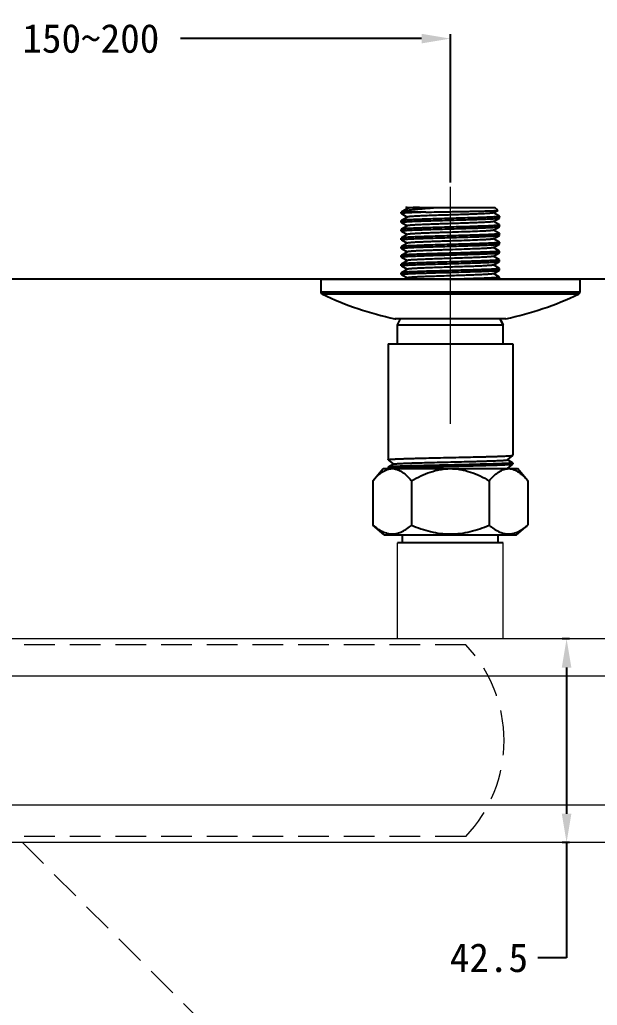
# Model space of a CAD drawing. Header units: millimetres. Extents: x 1891 to 3932, y -543 to 1323.
# Drawn here: x 3276 to 3396.5, y -310.8 to -105.2 of the extents above; entities that cross this region are included whole.
import ezdxf

# ---------------------------------------------------------------- set-up
doc = ezdxf.new("R2010")
doc.units = ezdxf.units.MM
doc.linetypes.add('CENTERX2', pattern=[101.6, 63.5, -12.7, 12.7, -12.7])
doc.linetypes.add('HIDDEN', pattern=[9.525, 6.35, -3.175])
doc.layers.add('CENTER', color=1, linetype='CENTERX2', lineweight=15)
doc.layers.add('DIM', color=3, linetype='Continuous', lineweight=9)
doc.layers.add('HID', color=8, linetype='HIDDEN')
doc.layers.add('벽', color=2, linetype='Continuous')
doc.dimstyles.new('겸용-샤워욕조용1', dxfattribs={"dimscale": 0.6, "dimtxt": 10, "dimasz": 10, "dimexe": 1.5, "dimexo": 1.5, "dimgap": 2, "dimtad": 0, "dimtih": 1, "dimtoh": 1, "dimdec": 1, "dimdsep": 46, "dimtxsty": 'Standard', "dimcen": 2.5, "dimclrd": 5, "dimclre": 5, "dimclrt": 5, "dimadec": 1, "dimazin": 2, "dimtfac": 1, "dimtdec": 1, "dimtmove": 0, "dimatfit": 3, "dimfxl": 1.25, "dimarcsym": 0})

# ---------------------------------------------------------------- blocks, each defined once
blk = doc.blocks.new('*D56')
at = {"layer": 'Defpoints', "color": 0, "lineweight": 18, "transparency": 16777216}
for p in [(3175.88, -276.83), (3436.38, -277.08), (3436.38, -426.51)]:
    blk.add_point(p, dxfattribs=at)
at = {"layer": 'DIM', "color": 5, "lineweight": -2, "transparency": 16777216}
for p, q in [((3175.88, -277.73), (3175.88, -427.41)), ((3436.38, -277.98), (3436.38, -427.41)), ((3181.88, -426.51), (3293.43, -426.51)), ((3430.38, -426.51), (3318.83, -426.51))]:
    blk.add_line(p, q, dxfattribs=at)
at = {"layer": 'DIM', "color": 5, "lineweight": 18, "transparency": 16777216}
for points in [[(3181.88, -425.51), (3181.88, -427.51), (3175.88, -426.51)], [(3430.38, -425.51), (3430.38, -427.51), (3436.38, -426.51)]]:
    blk.add_solid(points, dxfattribs=at)
at = {"layer": 'DIM', "color": 5, "transparency": 16777216, "insert": (3306.13, -426.51), "char_height": 6, "attachment_point": 5}
blk.add_mtext('260.5', dxfattribs=at)
blk = doc.blocks.new('*D57')
at = {"layer": 'Defpoints', "color": 0, "lineweight": 18, "transparency": 16777216}
for p in [(3390.12, -234.33), (3391.66, -234.33), (3391.66, -276.83)]:
    blk.add_point(p, dxfattribs=at)
at = {"layer": 'DIM', "color": 5, "lineweight": -2, "transparency": 16777216}
for p, q in [((3390.76, -234.33), (3389.22, -234.33)), ((3390.12, -240.33), (3390.12, -270.83)), ((3390.76, -276.83), (3389.22, -276.83)), ((3390.12, -276.83), (3390.12, -300.9)), ((3390.12, -300.9), (3384.12, -300.9))]:
    blk.add_line(p, q, dxfattribs=at)
at = {"layer": 'DIM', "color": 5, "lineweight": 18, "transparency": 16777216}
for points in [[(3389.12, -240.33), (3391.12, -240.33), (3390.12, -234.33)], [(3389.12, -270.83), (3391.12, -270.83), (3390.12, -276.83)]]:
    blk.add_solid(points, dxfattribs=at)
at = {"layer": 'DIM', "color": 5, "transparency": 16777216, "insert": (3373.92, -300.9), "char_height": 6, "attachment_point": 5}
blk.add_mtext('42.5', dxfattribs=at)
blk = doc.blocks.new('*D58')
at = {"layer": 'Defpoints', "color": 0, "lineweight": 18, "transparency": 16777216}
for p in [(3365.88, -109.13), (3215.88, -140.05), (3365.88, -140.05)]:
    blk.add_point(p, dxfattribs=at)
at = {"layer": 'DIM', "color": 5, "lineweight": -2, "transparency": 16777216}
for p, q in [((3215.88, -139.15), (3215.88, -108.23)), ((3365.88, -139.15), (3365.88, -108.23)), ((3221.88, -109.13), (3272.18, -109.13)), ((3359.88, -109.13), (3309.58, -109.13))]:
    blk.add_line(p, q, dxfattribs=at)
at = {"layer": 'DIM', "color": 5, "lineweight": 18, "transparency": 16777216}
for points in [[(3221.88, -108.13), (3221.88, -110.13), (3215.88, -109.13)], [(3359.88, -108.13), (3359.88, -110.13), (3365.88, -109.13)]]:
    blk.add_solid(points, dxfattribs=at)
at = {"layer": 'DIM', "color": 5, "transparency": 16777216, "insert": (3290.88, -109.13), "char_height": 6, "attachment_point": 5}
blk.add_mtext('150~200', dxfattribs=at)

msp = doc.modelspace()

# ---------------------------------------------------------------- linework, layer by layer
at = {"color": 7, "linetype": 'Continuous'}
for p, q in [((3355.74, -145.23), (3355.63, -145.33)), ((3355.63, -145.64), (3355.63, -145.33)), ((3360.74, -145.33), (3355.63, -145.33)), ((3355.63, -145.64), (3355.65, -145.65)), ((3355.65, -145.65), (3356.89, -146.37)), ((3355.74, -145.23), (3355.79, -145.19)), ((3356.92, -144.54), (3355.79, -145.19)), ((3356.63, -144.33), (3356.59, -144.38)), ((3356.59, -144.38), (3356.6, -144.39)), ((3356.6, -144.39), (3356.89, -144.56)), ((3356.63, -144.33), (3375.13, -144.33)), ((3374.85, -145.48), (3375.75, -144.96)), ((3376.12, -146.18), (3374.88, -145.46)), ((3375.75, -144.95), (3375.13, -144.33)), ((3375.75, -144.96), (3375.75, -144.95)), ((3355.65, -147.09), (3355.63, -147.1)), ((3355.63, -147.45), (3355.63, -147.1)), ((3355.63, -147.1), (3355.63, -147.45)), ((3355.65, -147.46), (3355.63, -147.45)), ((3355.63, -147.45), (3355.63, -147.45)), ((3356.92, -146.35), (3355.65, -147.09)), ((3355.65, -147.46), (3356.89, -148.18)), ((3374.85, -147.29), (3376.12, -146.56)), ((3376.12, -148), (3374.88, -147.28)), ((3376.12, -146.18), (3376.13, -146.2)), ((3376.12, -146.56), (3376.13, -146.54)), ((3376.12, -148), (3376.13, -148.01)), ((3376.13, -146.54), (3376.13, -146.2)), ((3376.13, -146.2), (3376.13, -146.2)), ((3376.13, -148.36), (3376.13, -148.01)), ((3376.13, -148.01), (3376.13, -148.01)), ((3355.65, -148.9), (3355.63, -148.92)), ((3355.63, -149.26), (3355.63, -148.92)), ((3355.63, -148.92), (3355.63, -149.26)), ((3355.65, -149.28), (3355.63, -149.26)), ((3355.63, -149.26), (3355.63, -149.26)), ((3356.92, -148.17), (3355.65, -148.9)), ((3355.65, -149.28), (3356.89, -150)), ((3356.92, -149.98), (3355.65, -150.72)), ((3374.85, -149.11), (3376.12, -148.37)), ((3376.12, -149.81), (3374.88, -149.09)), ((3376.12, -148.37), (3376.13, -148.36)), ((3376.12, -149.81), (3376.13, -149.82)), ((3376.13, -150.17), (3376.13, -149.82)), ((3376.13, -149.82), (3376.13, -149.83)), ((3355.65, -150.72), (3355.63, -150.73)), ((3355.63, -151.08), (3355.63, -150.73)), ((3355.63, -150.73), (3355.63, -151.08)), ((3355.65, -151.09), (3355.63, -151.08)), ((3355.63, -151.08), (3355.63, -151.08)), ((3355.65, -151.09), (3356.89, -151.81)), ((3356.92, -151.8), (3355.65, -152.53)), ((3374.85, -150.92), (3376.12, -150.19)), ((3374.85, -152.73), (3376.12, -152)), ((3376.12, -151.62), (3374.88, -150.9)), ((3376.12, -150.19), (3376.13, -150.17)), ((3376.12, -151.62), (3376.13, -151.64)), ((3376.12, -152), (3376.13, -151.99)), ((3376.13, -151.99), (3376.13, -151.64)), ((3376.13, -151.64), (3376.13, -151.64)), ((3355.65, -152.53), (3355.63, -152.55)), ((3355.63, -152.89), (3355.63, -152.55)), ((3355.63, -152.55), (3355.63, -152.89)), ((3355.65, -152.91), (3355.63, -152.89)), ((3355.63, -152.89), (3355.63, -152.89)), ((3355.65, -152.91), (3356.89, -153.63)), ((3356.92, -153.61), (3355.65, -154.35)), ((3374.85, -154.55), (3376.12, -153.81)), ((3376.12, -153.44), (3374.88, -152.72)), ((3376.12, -153.44), (3376.13, -153.45)), ((3376.12, -153.81), (3376.13, -153.8)), ((3376.13, -153.8), (3376.13, -153.45)), ((3376.13, -153.45), (3376.13, -153.45)), ((3355.65, -154.35), (3355.63, -154.36)), ((3355.63, -154.71), (3355.63, -154.36)), ((3355.63, -154.36), (3355.63, -154.71)), ((3355.63, -154.71), (3355.63, -154.7)), ((3355.65, -154.72), (3355.63, -154.71)), ((3355.65, -156.16), (3355.63, -156.17)), ((3355.63, -156.52), (3355.63, -156.17)), ((3355.63, -156.17), (3355.63, -156.52)), ((3355.65, -154.72), (3356.89, -155.44)), ((3356.92, -155.42), (3355.65, -156.16)), ((3374.85, -156.36), (3376.12, -155.63)), ((3376.12, -155.25), (3374.88, -154.53)), ((3376.12, -155.25), (3376.13, -155.27)), ((3376.12, -155.63), (3376.13, -155.61)), ((3376.13, -155.61), (3376.13, -155.27)), ((3376.13, -155.27), (3376.13, -155.27)), ((3355.65, -156.53), (3355.63, -156.52)), ((3355.63, -156.52), (3355.63, -156.52)), ((3355.65, -157.97), (3355.63, -157.99)), ((3355.63, -158.33), (3355.63, -157.99)), ((3355.63, -157.99), (3355.63, -158.33)), ((3355.65, -156.53), (3356.89, -157.25)), ((3356.92, -157.24), (3355.65, -157.97)), ((3374.85, -158.18), (3376.12, -157.44)), ((3376.12, -157.07), (3374.88, -156.35)), ((3376.12, -158.88), (3374.88, -158.16)), ((3376.12, -157.07), (3376.13, -157.08)), ((3376.12, -157.44), (3376.13, -157.43)), ((3376.13, -157.43), (3376.13, -157.08)), ((3376.13, -157.08), (3376.13, -157.08)), ((3338.88, -159.33), (3338.88, -162.02)), ((3338.88, -159.33), (3338.88, -162.02)), ((3338.88, -159.33), (3392.88, -159.33)), ((3355.65, -158.35), (3355.63, -158.33)), ((3355.63, -158.33), (3355.63, -158.33)), ((3355.65, -158.35), (3356.89, -159.07)), ((3356.92, -159.05), (3356.43, -159.33)), ((3375.98, -159.33), (3376.12, -159.26)), ((3376.12, -158.88), (3376.13, -158.89)), ((3376.12, -159.26), (3376.13, -159.24)), ((3376.13, -159.24), (3376.13, -158.89)), ((3376.13, -158.89), (3376.13, -158.9)), ((3392.88, -159.33), (3392.88, -162.02)), ((3392.88, -159.33), (3392.88, -162.02)), ((3392.88, -162.02), (3338.88, -162.02)), ((3392.6, -162.47), (3339.17, -162.47)), ((3377.45, -167.58), (3354.32, -167.58)), ((3354.32, -167.58), (3354.53, -167.61)), ((3377.23, -167.61), (3354.53, -167.61)), ((3354.88, -168.83), (3355.5, -167.61)), ((3376.4, -167.93), (3376.23, -167.61)), ((3376.43, -167.93), (3376.4, -167.93)), ((3376.88, -168.83), (3376.43, -167.93)), ((3376.43, -167.93), (3376.88, -168.83)), ((3377.45, -167.58), (3377.23, -167.61)), ((3354.88, -172.83), (3354.88, -168.83)), ((3354.88, -168.83), (3376.88, -168.83)), ((3376.88, -172.83), (3376.88, -168.83)), ((3352.88, -172.83), (3352.88, -196.97)), ((3352.88, -172.83), (3352.88, -196.97)), ((3352.88, -172.83), (3378.88, -172.83)), ((3378.88, -172.83), (3378.88, -196.06)), ((3378.88, -172.83), (3378.88, -196.06)), ((3352.89, -196.97), (3352.88, -196.97)), ((3352.88, -196.97), (3352.88, -196.97)), ((3352.89, -196.97), (3353.99, -197.9)), ((3377.77, -197), (3378.88, -196.07)), ((3378.87, -197.62), (3377.78, -196.99)), ((3378.88, -196.07), (3378.88, -196.06)), ((3349.72, -201.38), (3351.89, -198.83)), ((3351.89, -198.83), (3379.88, -198.83)), ((3352.89, -198.53), (3352.88, -198.54)), ((3352.88, -198.54), (3352.88, -198.78)), ((3352.88, -198.54), (3352.88, -198.78)), ((3352.89, -198.79), (3352.88, -198.78)), ((3352.88, -198.78), (3352.88, -198.78)), ((3354, -197.89), (3352.89, -198.53)), ((3352.89, -198.79), (3352.94, -198.83)), ((3377.77, -198.81), (3378.88, -197.88)), ((3377.83, -198.83), (3377.78, -198.8)), ((3378.87, -197.62), (3378.88, -197.63)), ((3378.88, -197.63), (3378.88, -197.87)), ((3378.88, -197.63), (3378.88, -197.87)), ((3378.88, -197.63), (3378.88, -197.63)), ((3378.88, -197.88), (3378.88, -197.87)), ((3382.05, -201.38), (3379.88, -198.83)), ((3349.72, -201.38), (3349.72, -210.62)), ((3357.8, -201.38), (3357.8, -210.62)), ((3373.97, -201.38), (3373.97, -210.62)), ((3382.05, -201.38), (3382.05, -210.62)), ((3352.08, -212.63), (3349.72, -210.62)), ((3379.69, -212.63), (3382.05, -210.62)), ((3352.08, -212.63), (3379.69, -212.63)), ((3355.88, -214.33), (3355.88, -212.63)), ((3375.88, -214.33), (3375.88, -212.63)), ((3376.88, -214.33), (3354.88, -214.33))]:
    msp.add_line(p, q, dxfattribs=at)
at = {"linetype": 'Continuous', "lineweight": 18}
for p, q in [((3354.88, -234.33), (3354.88, -214.33)), ((3376.88, -234.33), (3376.88, -214.33)), ((3405.88, -234.33), (3175.88, -234.33)), ((3405.88, -276.83), (3175.88, -276.83))]:
    msp.add_line(p, q, dxfattribs=at)
at = {"linetype": 'Continuous', "lineweight": 13}
for p, q in [((3405.88, -242.13), (3175.88, -242.13)), ((3405.88, -269.04), (3175.88, -269.04))]:
    msp.add_line(p, q, dxfattribs=at)
at = {"color": 7, "linetype": 'Continuous'}
for centre, radius, start, end in [((3339.38, -162.02), 0.5, 180, 244.9417), ((3392.38, -162.02), 0.5, 295.0583, 0), ((3369.5, -97.61), 71.6, 244.9417, 257.7627), ((3369.5, -97.61), 71.6, 244.9417, 257.7627), ((3362.27, -97.61), 71.6, 282.2373, 295.0583), ((3362.27, -97.61), 71.6, 282.2373, 295.0583)]:
    msp.add_arc(centre, radius, start, end, dxfattribs=at)
for points, knots in [([(3360.74, -145.33), (3360.37, -145.35), (3359.66, -145.37), (3358.67, -145.41), (3357.91, -145.44), (3357.37, -145.47), (3357.01, -145.48), (3356.7, -145.5), (3356.42, -145.52), (3356.19, -145.54), (3356, -145.56), (3355.84, -145.58), (3355.73, -145.59), (3355.67, -145.61), (3355.64, -145.62), (3355.63, -145.63), (3355.63, -145.64)], [0, 0, 0, 0, 0.216872, 0.413019, 0.584998, 0.661026, 0.729967, 0.791522, 0.845446, 0.891503, 0.929518, 0.959344, 0.980888, 0.994185, 0.997875, 1, 1, 1, 1]), ([(3355.79, -145.19), (3355.82, -145.17), (3355.92, -145.13), (3356.1, -145.08), (3356.33, -145.03), (3356.61, -144.98), (3356.95, -144.93), (3357.51, -144.86), (3358.32, -144.77), (3359.42, -144.66), (3360.68, -144.55), (3362.05, -144.44), (3363, -144.37), (3363.49, -144.33)], [0, 0, 0, 0, 0.016562, 0.04005, 0.070572, 0.108073, 0.152421, 0.203409, 0.324246, 0.467967, 0.631241, 0.810097, 1, 1, 1, 1]), ([(3356.87, -144.33), (3356.83, -144.34), (3356.76, -144.34), (3356.69, -144.35), (3356.64, -144.36), (3356.62, -144.36), (3356.6, -144.37), (3356.59, -144.37), (3356.59, -144.38)], [0, 0, 0, 0, 0.403647, 0.704709, 0.816606, 0.902765, 0.963479, 1, 1, 1, 1]), ([(3359.42, -144.33), (3359.24, -144.34), (3358.91, -144.36), (3358.44, -144.38), (3358.03, -144.41), (3357.68, -144.43), (3357.39, -144.46), (3357.19, -144.48), (3357.07, -144.5), (3357, -144.51), (3356.95, -144.52), (3356.93, -144.53), (3356.92, -144.54)], [0, 0, 0, 0, 0.21025, 0.39871, 0.563649, 0.703842, 0.818243, 0.906015, 0.939714, 0.96658, 0.986632, 1, 1, 1, 1]), ([(3374.85, -145.48), (3374.84, -145.48), (3374.81, -145.5), (3374.76, -145.51), (3374.68, -145.52), (3374.54, -145.54), (3374.32, -145.56), (3374, -145.59), (3373.61, -145.62), (3373.15, -145.64), (3372.62, -145.67), (3372.04, -145.7), (3371.39, -145.73), (3370.44, -145.76), (3369.16, -145.81), (3367.55, -145.86), (3365.88, -145.92), (3364.21, -145.97), (3362.6, -146.02), (3361.32, -146.07), (3360.37, -146.11), (3359.73, -146.13), (3359.14, -146.16), (3358.62, -146.19), (3358.16, -146.21), (3357.76, -146.24), (3357.44, -146.27), (3357.22, -146.29), (3357.09, -146.31), (3357.01, -146.32), (3356.96, -146.34), (3356.93, -146.35), (3356.92, -146.35)], [0, 0, 0, 0, 0.002023, 0.005107, 0.009275, 0.014527, 0.028249, 0.046177, 0.068154, 0.093991, 0.123458, 0.156292, 0.192202, 0.230865, 0.315051, 0.405844, 0.5, 0.594156, 0.684949, 0.769135, 0.807798, 0.843708, 0.876542, 0.90601, 0.931845, 0.953824, 0.97175, 0.985473, 0.990724, 0.994892, 0.997977, 1, 1, 1, 1]), ([(3360.74, -145.33), (3361.53, -145.32), (3363.18, -145.29), (3365.25, -145.25), (3366.94, -145.22), (3368.2, -145.2), (3369.42, -145.17), (3370.57, -145.15), (3371.65, -145.13), (3372.63, -145.1), (3373.5, -145.08), (3374.14, -145.06), (3374.59, -145.04), (3374.87, -145.03), (3375.11, -145.02), (3375.32, -145.01), (3375.48, -145), (3375.6, -144.99), (3375.67, -144.98), (3375.7, -144.97), (3375.73, -144.97), (3375.74, -144.96), (3375.75, -144.96)], [0, 0, 0, 0, 0.158672, 0.328226, 0.413743, 0.497918, 0.579388, 0.656825, 0.72896, 0.794598, 0.852642, 0.902115, 0.923371, 0.942181, 0.958464, 0.972151, 0.983181, 0.991513, 0.994655, 0.997113, 0.99889, 1, 1, 1, 1]), ([(3355.63, -147.45), (3355.63, -147.45), (3355.64, -147.44), (3355.66, -147.43), (3355.7, -147.42), (3355.76, -147.4), (3355.85, -147.39), (3355.96, -147.38), (3356.09, -147.36), (3356.25, -147.35), (3356.5, -147.33), (3356.87, -147.31), (3357.37, -147.28), (3357.95, -147.25), (3358.61, -147.22), (3359.34, -147.2), (3360.12, -147.17), (3360.96, -147.14), (3362.16, -147.1), (3363.74, -147.06), (3365.68, -147), (3367.62, -146.95), (3369.5, -146.89), (3370.99, -146.85), (3372.1, -146.81), (3372.85, -146.78), (3373.54, -146.75), (3374.16, -146.73), (3374.7, -146.7), (3375.15, -146.67), (3375.48, -146.65), (3375.7, -146.63), (3375.83, -146.61), (3375.93, -146.6), (3376.02, -146.59), (3376.08, -146.57), (3376.11, -146.56), (3376.12, -146.56)], [0, 0, 0, 0, 0.000415, 0.001043, 0.003085, 0.006238, 0.01052, 0.015927, 0.02245, 0.030078, 0.038795, 0.05941, 0.084113, 0.112673, 0.14483, 0.180285, 0.21871, 0.259748, 0.303018, 0.394635, 0.490173, 0.58609, 0.678832, 0.764968, 0.804549, 0.84131, 0.874907, 0.905032, 0.931404, 0.953782, 0.971963, 0.979427, 0.985784, 0.991023, 0.995135, 0.99812, 1, 1, 1, 1]), ([(3376.13, -146.2), (3376.13, -146.2), (3376.13, -146.21), (3376.11, -146.22), (3376.07, -146.23), (3376.01, -146.24), (3375.92, -146.26), (3375.81, -146.27), (3375.68, -146.28), (3375.52, -146.3), (3375.27, -146.32), (3374.9, -146.34), (3374.4, -146.37), (3373.81, -146.4), (3373.15, -146.42), (3372.43, -146.45), (3371.64, -146.48), (3370.81, -146.51), (3369.6, -146.54), (3368.03, -146.59), (3366.09, -146.64), (3364.15, -146.7), (3362.27, -146.75), (3360.77, -146.8), (3359.66, -146.84), (3358.91, -146.87), (3358.23, -146.89), (3357.61, -146.92), (3357.07, -146.95), (3356.61, -146.98), (3356.29, -147), (3356.07, -147.02), (3355.94, -147.03), (3355.83, -147.05), (3355.75, -147.06), (3355.69, -147.07), (3355.66, -147.08), (3355.65, -147.09)], [0, 0, 0, 0, 0.000415, 0.001043, 0.003085, 0.006238, 0.01052, 0.015927, 0.02245, 0.030078, 0.038795, 0.05941, 0.084113, 0.112673, 0.14483, 0.180285, 0.21871, 0.259748, 0.303018, 0.394635, 0.490173, 0.58609, 0.678832, 0.764968, 0.804549, 0.84131, 0.874907, 0.905032, 0.931404, 0.953782, 0.971963, 0.979427, 0.985784, 0.991023, 0.995135, 0.99812, 1, 1, 1, 1]), ([(3376.13, -148.01), (3376.13, -148.02), (3376.13, -148.02), (3376.11, -148.03), (3376.07, -148.04), (3376.01, -148.06), (3375.92, -148.07), (3375.81, -148.08), (3375.68, -148.1), (3375.52, -148.11), (3375.27, -148.13), (3374.9, -148.15), (3374.4, -148.18), (3373.81, -148.21), (3373.15, -148.24), (3372.43, -148.26), (3371.64, -148.29), (3370.81, -148.32), (3369.6, -148.36), (3368.03, -148.4), (3366.09, -148.46), (3364.15, -148.51), (3362.27, -148.57), (3360.77, -148.61), (3359.66, -148.65), (3358.91, -148.68), (3358.23, -148.71), (3357.61, -148.73), (3357.07, -148.76), (3356.61, -148.79), (3356.29, -148.81), (3356.07, -148.83), (3355.94, -148.85), (3355.83, -148.86), (3355.75, -148.87), (3355.69, -148.89), (3355.66, -148.9), (3355.65, -148.9)], [0, 0, 0, 0, 0.000415, 0.001043, 0.003085, 0.006238, 0.01052, 0.015927, 0.02245, 0.030078, 0.038795, 0.05941, 0.084113, 0.112673, 0.14483, 0.180286, 0.218711, 0.259751, 0.303022, 0.394639, 0.490178, 0.586095, 0.678836, 0.76497, 0.804551, 0.841311, 0.874908, 0.905032, 0.931404, 0.953783, 0.971964, 0.979427, 0.985784, 0.991023, 0.995135, 0.99812, 1, 1, 1, 1]), ([(3374.85, -147.29), (3374.84, -147.3), (3374.81, -147.31), (3374.76, -147.32), (3374.68, -147.34), (3374.54, -147.36), (3374.32, -147.38), (3374, -147.41), (3373.61, -147.43), (3373.15, -147.46), (3372.62, -147.49), (3372.04, -147.51), (3371.39, -147.54), (3370.44, -147.58), (3369.16, -147.62), (3367.55, -147.68), (3365.88, -147.73), (3364.21, -147.78), (3362.6, -147.84), (3361.32, -147.88), (3360.37, -147.92), (3359.73, -147.95), (3359.14, -147.97), (3358.62, -148), (3358.16, -148.03), (3357.76, -148.06), (3357.44, -148.08), (3357.22, -148.11), (3357.09, -148.13), (3357.01, -148.14), (3356.96, -148.15), (3356.93, -148.16), (3356.92, -148.17)], [0, 0, 0, 0, 0.002023, 0.005107, 0.009275, 0.014527, 0.028249, 0.046176, 0.068154, 0.093991, 0.123458, 0.156292, 0.192202, 0.230865, 0.315051, 0.405844, 0.5, 0.594156, 0.684948, 0.769134, 0.807798, 0.843707, 0.876542, 0.906009, 0.931845, 0.953824, 0.971749, 0.985473, 0.990724, 0.994891, 0.997976, 1, 1, 1, 1]), ([(3355.63, -149.26), (3355.63, -149.26), (3355.64, -149.25), (3355.66, -149.24), (3355.7, -149.23), (3355.76, -149.22), (3355.85, -149.2), (3355.96, -149.19), (3356.09, -149.18), (3356.25, -149.16), (3356.5, -149.14), (3356.87, -149.12), (3357.37, -149.09), (3357.95, -149.07), (3358.61, -149.04), (3359.34, -149.01), (3360.12, -148.98), (3360.96, -148.95), (3362.16, -148.92), (3363.74, -148.87), (3365.68, -148.82), (3367.62, -148.76), (3369.5, -148.71), (3370.99, -148.66), (3372.1, -148.62), (3372.85, -148.6), (3373.54, -148.57), (3374.16, -148.54), (3374.7, -148.51), (3375.15, -148.49), (3375.48, -148.46), (3375.7, -148.44), (3375.83, -148.43), (3375.93, -148.41), (3376.02, -148.4), (3376.08, -148.39), (3376.11, -148.38), (3376.12, -148.37)], [0, 0, 0, 0, 0.000415, 0.001043, 0.003085, 0.006238, 0.01052, 0.015927, 0.02245, 0.030078, 0.038795, 0.059411, 0.084114, 0.112674, 0.144831, 0.180286, 0.21871, 0.259747, 0.303017, 0.394634, 0.490171, 0.586086, 0.678827, 0.764964, 0.804546, 0.841307, 0.874905, 0.905029, 0.931402, 0.953781, 0.971963, 0.979426, 0.985783, 0.991023, 0.995135, 0.99812, 1, 1, 1, 1]), ([(3376.13, -149.83), (3376.13, -149.83), (3376.13, -149.84), (3376.11, -149.85), (3376.07, -149.86), (3376.01, -149.87), (3375.92, -149.88), (3375.81, -149.9), (3375.68, -149.91), (3375.52, -149.93), (3375.27, -149.94), (3374.9, -149.97), (3374.4, -150), (3373.81, -150.02), (3373.15, -150.05), (3372.43, -150.08), (3371.64, -150.11), (3370.81, -150.13), (3369.6, -150.17), (3368.03, -150.22), (3366.09, -150.27), (3364.15, -150.33), (3362.27, -150.38), (3360.77, -150.43), (3359.66, -150.47), (3358.91, -150.49), (3358.23, -150.52), (3357.61, -150.55), (3357.07, -150.58), (3356.61, -150.6), (3356.29, -150.63), (3356.07, -150.65), (3355.94, -150.66), (3355.83, -150.67), (3355.75, -150.69), (3355.69, -150.7), (3355.66, -150.71), (3355.65, -150.72)], [0, 0, 0, 0, 0.000415, 0.001043, 0.003085, 0.006238, 0.010519, 0.015927, 0.02245, 0.030078, 0.038795, 0.059412, 0.084114, 0.112675, 0.144832, 0.180288, 0.218714, 0.259754, 0.303026, 0.394644, 0.49018, 0.586096, 0.678837, 0.764971, 0.804551, 0.841311, 0.874907, 0.905031, 0.931404, 0.953782, 0.971964, 0.979427, 0.985784, 0.991023, 0.995135, 0.99812, 1, 1, 1, 1]), ([(3374.85, -149.11), (3374.84, -149.11), (3374.81, -149.12), (3374.76, -149.14), (3374.68, -149.15), (3374.54, -149.17), (3374.32, -149.19), (3374, -149.22), (3373.61, -149.25), (3373.15, -149.27), (3372.62, -149.3), (3371.56, -149.35), (3369.87, -149.41), (3367.53, -149.49), (3365.46, -149.56), (3363.79, -149.61), (3362.59, -149.65), (3361.45, -149.69), (3360.39, -149.73), (3359.45, -149.77), (3358.75, -149.81), (3358.25, -149.84), (3357.94, -149.86), (3357.67, -149.88), (3357.43, -149.9), (3357.24, -149.92), (3357.09, -149.94), (3357, -149.95), (3356.95, -149.97), (3356.93, -149.98), (3356.92, -149.98)], [0, 0, 0, 0, 0.002024, 0.005109, 0.009276, 0.014527, 0.028251, 0.046177, 0.068155, 0.093992, 0.123458, 0.156293, 0.271937, 0.405843, 0.547289, 0.617299, 0.684948, 0.748877, 0.807798, 0.860527, 0.906008, 0.925739, 0.943329, 0.95869, 0.97175, 0.982442, 0.990724, 0.996567, 0.998579, 1, 1, 1, 1]), ([(3355.63, -151.08), (3355.63, -151.07), (3355.64, -151.07), (3355.66, -151.06), (3355.7, -151.05), (3355.76, -151.03), (3355.85, -151.02), (3355.96, -151), (3356.09, -150.99), (3356.25, -150.98), (3356.5, -150.96), (3356.87, -150.93), (3357.37, -150.91), (3357.95, -150.88), (3358.61, -150.85), (3359.34, -150.82), (3360.12, -150.8), (3360.96, -150.77), (3362.16, -150.73), (3363.74, -150.69), (3365.68, -150.63), (3367.62, -150.58), (3369.5, -150.52), (3370.99, -150.47), (3372.1, -150.44), (3372.85, -150.41), (3373.54, -150.38), (3374.16, -150.35), (3374.7, -150.33), (3375.15, -150.3), (3375.48, -150.28), (3375.7, -150.26), (3375.83, -150.24), (3375.93, -150.23), (3376.02, -150.22), (3376.08, -150.2), (3376.11, -150.19), (3376.12, -150.19)], [0, 0, 0, 0, 0.000415, 0.001043, 0.003085, 0.006238, 0.01052, 0.015927, 0.022451, 0.030079, 0.038796, 0.059412, 0.084116, 0.112676, 0.144833, 0.180287, 0.218711, 0.259749, 0.303019, 0.394637, 0.490172, 0.586085, 0.678826, 0.764963, 0.804544, 0.841305, 0.874903, 0.905027, 0.931401, 0.95378, 0.971962, 0.979426, 0.985783, 0.991023, 0.995135, 0.99812, 1, 1, 1, 1]), ([(3355.63, -152.89), (3355.63, -152.89), (3355.64, -152.88), (3355.66, -152.87), (3355.7, -152.86), (3355.76, -152.85), (3355.85, -152.83), (3355.96, -152.82), (3356.09, -152.81), (3356.25, -152.79), (3356.5, -152.77), (3356.87, -152.75), (3357.37, -152.72), (3357.95, -152.69), (3358.61, -152.67), (3359.34, -152.64), (3360.12, -152.61), (3360.96, -152.58), (3362.16, -152.55), (3363.74, -152.5), (3365.68, -152.44), (3367.62, -152.39), (3369.5, -152.34), (3370.99, -152.29), (3372.1, -152.25), (3372.85, -152.22), (3373.54, -152.2), (3374.16, -152.17), (3374.7, -152.14), (3375.15, -152.11), (3375.48, -152.09), (3375.7, -152.07), (3375.83, -152.06), (3375.93, -152.04), (3376.02, -152.03), (3376.08, -152.02), (3376.11, -152.01), (3376.12, -152)], [0, 0, 0, 0, 0.000415, 0.001043, 0.003085, 0.006238, 0.010519, 0.015927, 0.02245, 0.030078, 0.038796, 0.059412, 0.084116, 0.112676, 0.144833, 0.180288, 0.218713, 0.259752, 0.303023, 0.39464, 0.490175, 0.586088, 0.678829, 0.764965, 0.804546, 0.841306, 0.874902, 0.905027, 0.9314, 0.953779, 0.971962, 0.979426, 0.985783, 0.991023, 0.995135, 0.99812, 1, 1, 1, 1]), ([(3376.13, -151.64), (3376.13, -151.64), (3376.13, -151.65), (3376.11, -151.66), (3376.07, -151.67), (3376.01, -151.68), (3375.92, -151.7), (3375.81, -151.71), (3375.68, -151.73), (3375.52, -151.74), (3375.27, -151.76), (3374.9, -151.78), (3374.4, -151.81), (3373.81, -151.84), (3373.15, -151.86), (3372.43, -151.89), (3371.64, -151.92), (3370.81, -151.95), (3369.6, -151.99), (3368.03, -152.03), (3366.09, -152.09), (3364.15, -152.14), (3362.27, -152.2), (3360.77, -152.24), (3359.66, -152.28), (3358.91, -152.31), (3358.23, -152.34), (3357.61, -152.36), (3357.07, -152.39), (3356.61, -152.42), (3356.29, -152.44), (3356.07, -152.46), (3355.94, -152.47), (3355.83, -152.49), (3355.75, -152.5), (3355.69, -152.51), (3355.66, -152.53), (3355.65, -152.53)], [0, 0, 0, 0, 0.000415, 0.001043, 0.003085, 0.006238, 0.010519, 0.015927, 0.02245, 0.030078, 0.038796, 0.059413, 0.084116, 0.112677, 0.144834, 0.18029, 0.218715, 0.259755, 0.303027, 0.394644, 0.490179, 0.586093, 0.678834, 0.764969, 0.804549, 0.841309, 0.874905, 0.905029, 0.931402, 0.953781, 0.971963, 0.979427, 0.985784, 0.991023, 0.995135, 0.99812, 1, 1, 1, 1]), ([(3374.85, -150.92), (3374.84, -150.93), (3374.81, -150.94), (3374.76, -150.95), (3374.68, -150.96), (3374.54, -150.98), (3374.32, -151.01), (3374, -151.03), (3373.61, -151.06), (3373.15, -151.09), (3372.62, -151.11), (3371.56, -151.16), (3369.87, -151.23), (3367.53, -151.31), (3365.46, -151.37), (3363.79, -151.43), (3362.59, -151.47), (3361.45, -151.51), (3360.39, -151.55), (3359.45, -151.59), (3358.75, -151.62), (3358.25, -151.65), (3357.94, -151.67), (3357.67, -151.69), (3357.43, -151.71), (3357.24, -151.73), (3357.09, -151.75), (3357, -151.77), (3356.95, -151.78), (3356.93, -151.79), (3356.92, -151.8)], [0, 0, 0, 0, 0.002023, 0.005108, 0.009276, 0.014527, 0.02825, 0.046176, 0.068154, 0.09399, 0.123458, 0.156292, 0.271937, 0.405843, 0.547289, 0.617299, 0.684948, 0.748876, 0.807797, 0.860528, 0.906008, 0.925738, 0.943329, 0.958691, 0.971749, 0.982443, 0.990723, 0.996568, 0.998579, 1, 1, 1, 1]), ([(3355.63, -154.7), (3355.63, -154.7), (3355.64, -154.7), (3355.66, -154.68), (3355.7, -154.67), (3355.76, -154.66), (3355.85, -154.65), (3355.96, -154.63), (3356.09, -154.62), (3356.25, -154.61), (3356.5, -154.59), (3356.87, -154.56), (3357.37, -154.53), (3357.95, -154.51), (3358.61, -154.48), (3359.34, -154.45), (3360.12, -154.42), (3360.96, -154.4), (3362.16, -154.36), (3363.74, -154.31), (3365.68, -154.26), (3367.62, -154.2), (3369.5, -154.15), (3370.99, -154.1), (3372.1, -154.06), (3372.85, -154.04), (3373.54, -154.01), (3374.16, -153.98), (3374.7, -153.95), (3375.15, -153.93), (3375.48, -153.9), (3375.7, -153.88), (3375.83, -153.87), (3375.93, -153.86), (3376.02, -153.84), (3376.08, -153.83), (3376.11, -153.82), (3376.12, -153.81)], [0, 0, 0, 0, 0.000415, 0.001043, 0.003085, 0.006238, 0.010519, 0.015927, 0.02245, 0.030078, 0.038796, 0.059413, 0.084116, 0.112677, 0.144834, 0.180289, 0.218715, 0.259755, 0.303026, 0.394644, 0.490179, 0.586093, 0.678834, 0.764969, 0.804549, 0.841308, 0.874905, 0.905029, 0.931402, 0.953781, 0.971963, 0.979427, 0.985784, 0.991023, 0.995135, 0.99812, 1, 1, 1, 1]), ([(3376.13, -153.45), (3376.13, -153.46), (3376.13, -153.46), (3376.11, -153.47), (3376.07, -153.49), (3376.01, -153.5), (3375.92, -153.51), (3375.81, -153.53), (3375.68, -153.54), (3375.52, -153.55), (3375.27, -153.57), (3374.9, -153.6), (3374.4, -153.62), (3373.81, -153.65), (3373.15, -153.68), (3372.43, -153.71), (3371.64, -153.73), (3370.81, -153.76), (3369.6, -153.8), (3368.03, -153.85), (3366.09, -153.9), (3364.15, -153.95), (3362.27, -154.01), (3360.77, -154.06), (3359.66, -154.09), (3358.91, -154.12), (3358.23, -154.15), (3357.61, -154.18), (3357.07, -154.2), (3356.61, -154.23), (3356.29, -154.26), (3356.07, -154.27), (3355.94, -154.29), (3355.83, -154.3), (3355.75, -154.32), (3355.69, -154.33), (3355.66, -154.34), (3355.65, -154.35)], [0, 0, 0, 0, 0.000415, 0.001043, 0.003085, 0.006238, 0.010519, 0.015927, 0.02245, 0.030078, 0.038796, 0.059412, 0.084116, 0.112676, 0.144833, 0.180288, 0.218712, 0.259751, 0.303022, 0.39464, 0.490174, 0.586088, 0.678829, 0.764965, 0.804546, 0.841306, 0.874902, 0.905027, 0.9314, 0.953779, 0.971962, 0.979426, 0.985783, 0.991023, 0.995135, 0.99812, 1, 1, 1, 1]), ([(3374.85, -152.73), (3374.84, -152.74), (3374.81, -152.75), (3374.76, -152.76), (3374.68, -152.78), (3374.54, -152.8), (3374.32, -152.82), (3374, -152.85), (3373.61, -152.87), (3373.15, -152.9), (3372.62, -152.93), (3371.56, -152.98), (3369.87, -153.04), (3367.53, -153.12), (3365.46, -153.19), (3363.79, -153.24), (3362.59, -153.28), (3361.45, -153.32), (3360.39, -153.36), (3359.45, -153.4), (3358.75, -153.44), (3358.25, -153.47), (3357.94, -153.49), (3357.67, -153.51), (3357.43, -153.53), (3357.24, -153.55), (3357.09, -153.57), (3357, -153.58), (3356.95, -153.6), (3356.93, -153.61), (3356.92, -153.61)], [0, 0, 0, 0, 0.002024, 0.005108, 0.009275, 0.014527, 0.02825, 0.046177, 0.068154, 0.093991, 0.123457, 0.156292, 0.271937, 0.405843, 0.547289, 0.617298, 0.684948, 0.748876, 0.807797, 0.860527, 0.906007, 0.925739, 0.943328, 0.95869, 0.971749, 0.982442, 0.990724, 0.996566, 0.998578, 1, 1, 1, 1]), ([(3355.63, -156.52), (3355.63, -156.52), (3355.64, -156.51), (3355.66, -156.5), (3355.7, -156.49), (3355.76, -156.47), (3355.85, -156.46), (3355.96, -156.45), (3356.09, -156.43), (3356.25, -156.42), (3356.5, -156.4), (3356.87, -156.38), (3357.37, -156.35), (3357.95, -156.32), (3358.61, -156.29), (3359.34, -156.27), (3360.12, -156.24), (3360.96, -156.21), (3362.16, -156.17), (3363.74, -156.13), (3365.68, -156.07), (3367.62, -156.02), (3369.5, -155.96), (3370.99, -155.92), (3372.1, -155.88), (3372.85, -155.85), (3373.54, -155.82), (3374.16, -155.8), (3374.7, -155.77), (3375.15, -155.74), (3375.48, -155.72), (3375.7, -155.7), (3375.83, -155.68), (3375.93, -155.67), (3376.02, -155.66), (3376.08, -155.64), (3376.11, -155.63), (3376.12, -155.63)], [0, 0, 0, 0, 0.000415, 0.001043, 0.003085, 0.006238, 0.010519, 0.015927, 0.02245, 0.030078, 0.038795, 0.059412, 0.084114, 0.112675, 0.144832, 0.180288, 0.218714, 0.259754, 0.303026, 0.394644, 0.49018, 0.586096, 0.678837, 0.764971, 0.804551, 0.84131, 0.874907, 0.905031, 0.931404, 0.953782, 0.971964, 0.979427, 0.985784, 0.991023, 0.995135, 0.99812, 1, 1, 1, 1]), ([(3376.13, -155.27), (3376.13, -155.27), (3376.13, -155.28), (3376.11, -155.29), (3376.07, -155.3), (3376.01, -155.31), (3375.92, -155.33), (3375.81, -155.34), (3375.68, -155.35), (3375.52, -155.37), (3375.27, -155.39), (3374.9, -155.41), (3374.4, -155.44), (3373.81, -155.47), (3373.15, -155.49), (3372.43, -155.52), (3371.64, -155.55), (3370.81, -155.58), (3369.6, -155.61), (3368.03, -155.66), (3366.09, -155.71), (3364.15, -155.77), (3362.27, -155.82), (3360.77, -155.87), (3359.66, -155.91), (3358.91, -155.94), (3358.23, -155.96), (3357.61, -155.99), (3357.07, -156.02), (3356.61, -156.05), (3356.29, -156.07), (3356.07, -156.09), (3355.94, -156.1), (3355.83, -156.12), (3355.75, -156.13), (3355.69, -156.14), (3355.66, -156.15), (3355.65, -156.16)], [0, 0, 0, 0, 0.000415, 0.001043, 0.003085, 0.006238, 0.01052, 0.015927, 0.022451, 0.030079, 0.038796, 0.059412, 0.084116, 0.112676, 0.144833, 0.180287, 0.218711, 0.259749, 0.30302, 0.394637, 0.490172, 0.586086, 0.678826, 0.764963, 0.804545, 0.841305, 0.874903, 0.905027, 0.931401, 0.95378, 0.971962, 0.979426, 0.985783, 0.991023, 0.995135, 0.99812, 1, 1, 1, 1]), ([(3374.85, -154.55), (3374.84, -154.55), (3374.81, -154.57), (3374.76, -154.58), (3374.68, -154.59), (3374.54, -154.61), (3374.32, -154.63), (3374, -154.66), (3373.61, -154.69), (3373.15, -154.71), (3372.62, -154.74), (3372.04, -154.77), (3371.39, -154.8), (3370.44, -154.83), (3369.16, -154.88), (3367.55, -154.93), (3365.88, -154.99), (3364.21, -155.04), (3362.6, -155.09), (3361.32, -155.14), (3360.37, -155.18), (3359.73, -155.2), (3359.14, -155.23), (3358.62, -155.26), (3358.16, -155.28), (3357.76, -155.31), (3357.44, -155.34), (3357.22, -155.36), (3357.09, -155.38), (3357.01, -155.39), (3356.96, -155.41), (3356.93, -155.42), (3356.92, -155.42)], [0, 0, 0, 0, 0.002023, 0.005109, 0.009276, 0.014527, 0.028251, 0.046176, 0.068155, 0.093991, 0.123458, 0.156292, 0.192202, 0.230866, 0.315052, 0.405844, 0.5, 0.594157, 0.684949, 0.769135, 0.807798, 0.843709, 0.876542, 0.90601, 0.931846, 0.953824, 0.97175, 0.985473, 0.990724, 0.994893, 0.997977, 1, 1, 1, 1]), ([(3355.63, -158.33), (3355.63, -158.33), (3355.64, -158.32), (3355.66, -158.31), (3355.7, -158.3), (3355.76, -158.29), (3355.85, -158.27), (3355.96, -158.26), (3356.09, -158.25), (3356.25, -158.23), (3356.5, -158.21), (3356.87, -158.19), (3357.37, -158.16), (3357.95, -158.14), (3358.61, -158.11), (3359.34, -158.08), (3360.12, -158.05), (3360.96, -158.02), (3362.16, -157.99), (3363.74, -157.94), (3365.68, -157.89), (3367.62, -157.83), (3369.5, -157.78), (3370.99, -157.73), (3372.1, -157.69), (3372.85, -157.67), (3373.54, -157.64), (3374.16, -157.61), (3374.7, -157.58), (3375.15, -157.56), (3375.48, -157.53), (3375.7, -157.51), (3375.83, -157.5), (3375.93, -157.48), (3376.02, -157.47), (3376.08, -157.46), (3376.11, -157.45), (3376.12, -157.44)], [0, 0, 0, 0, 0.000415, 0.001043, 0.003085, 0.006238, 0.01052, 0.015927, 0.02245, 0.030078, 0.038795, 0.05941, 0.084113, 0.112673, 0.14483, 0.180286, 0.218711, 0.259751, 0.303022, 0.39464, 0.490178, 0.586095, 0.678837, 0.764971, 0.804551, 0.841311, 0.874908, 0.905032, 0.931404, 0.953783, 0.971964, 0.979427, 0.985784, 0.991023, 0.995135, 0.99812, 1, 1, 1, 1]), ([(3376.13, -157.08), (3376.13, -157.09), (3376.13, -157.09), (3376.11, -157.1), (3376.07, -157.11), (3376.01, -157.13), (3375.92, -157.14), (3375.81, -157.15), (3375.68, -157.17), (3375.52, -157.18), (3375.27, -157.2), (3374.9, -157.22), (3374.4, -157.25), (3373.81, -157.28), (3373.15, -157.31), (3372.43, -157.33), (3371.64, -157.36), (3370.81, -157.39), (3369.6, -157.43), (3368.03, -157.47), (3366.09, -157.53), (3364.15, -157.58), (3362.27, -157.64), (3360.77, -157.68), (3359.66, -157.72), (3358.91, -157.75), (3358.23, -157.78), (3357.61, -157.8), (3357.07, -157.83), (3356.61, -157.86), (3356.29, -157.88), (3356.07, -157.9), (3355.94, -157.92), (3355.83, -157.93), (3355.75, -157.94), (3355.69, -157.96), (3355.66, -157.97), (3355.65, -157.97)], [0, 0, 0, 0, 0.000415, 0.001043, 0.003085, 0.006238, 0.01052, 0.015927, 0.02245, 0.030078, 0.038795, 0.059411, 0.084114, 0.112674, 0.144831, 0.180286, 0.21871, 0.259747, 0.303017, 0.394634, 0.490171, 0.586086, 0.678827, 0.764964, 0.804546, 0.841307, 0.874905, 0.905029, 0.931402, 0.953781, 0.971963, 0.979426, 0.985783, 0.991023, 0.995135, 0.99812, 1, 1, 1, 1]), ([(3374.85, -156.36), (3374.84, -156.37), (3374.81, -156.38), (3374.76, -156.39), (3374.68, -156.41), (3374.54, -156.43), (3374.32, -156.45), (3374, -156.47), (3373.61, -156.5), (3373.15, -156.53), (3372.62, -156.56), (3372.04, -156.58), (3371.39, -156.61), (3370.44, -156.65), (3369.16, -156.69), (3367.55, -156.75), (3365.88, -156.8), (3364.21, -156.85), (3362.6, -156.91), (3361.32, -156.95), (3360.37, -156.99), (3359.73, -157.02), (3359.14, -157.04), (3358.62, -157.07), (3358.16, -157.1), (3357.76, -157.13), (3357.44, -157.15), (3357.22, -157.18), (3357.09, -157.2), (3357.01, -157.21), (3356.96, -157.22), (3356.93, -157.23), (3356.92, -157.24)], [0, 0, 0, 0, 0.002023, 0.005107, 0.009275, 0.014527, 0.028249, 0.046177, 0.068154, 0.093991, 0.123457, 0.156292, 0.192202, 0.230865, 0.315051, 0.405843, 0.499999, 0.594156, 0.684948, 0.769134, 0.807798, 0.843707, 0.876542, 0.906008, 0.931845, 0.953823, 0.971749, 0.985473, 0.990724, 0.994891, 0.997976, 1, 1, 1, 1]), ([(3374.85, -158.18), (3374.84, -158.18), (3374.81, -158.19), (3374.76, -158.21), (3374.68, -158.22), (3374.54, -158.24), (3374.32, -158.26), (3374, -158.29), (3373.61, -158.32), (3373.15, -158.34), (3372.62, -158.37), (3372.04, -158.4), (3371.39, -158.42), (3370.44, -158.46), (3369.16, -158.51), (3367.55, -158.56), (3365.88, -158.61), (3364.21, -158.67), (3362.6, -158.72), (3361.32, -158.77), (3360.37, -158.8), (3359.73, -158.83), (3359.14, -158.86), (3358.62, -158.89), (3358.16, -158.91), (3357.76, -158.94), (3357.44, -158.97), (3357.22, -158.99), (3357.09, -159.01), (3357.01, -159.02), (3356.96, -159.04), (3356.93, -159.05), (3356.92, -159.05)], [0, 0, 0, 0, 0.002024, 0.005109, 0.009276, 0.014527, 0.028251, 0.046177, 0.068155, 0.093992, 0.123458, 0.156293, 0.192202, 0.230866, 0.315052, 0.405844, 0.500001, 0.594157, 0.684949, 0.769135, 0.807798, 0.843708, 0.876543, 0.906009, 0.931846, 0.953823, 0.971751, 0.985473, 0.990725, 0.994893, 0.997977, 1, 1, 1, 1]), ([(3376.13, -158.9), (3376.13, -158.9), (3376.13, -158.91), (3376.11, -158.92), (3376.07, -158.93), (3376.01, -158.94), (3375.93, -158.95), (3375.82, -158.97), (3375.69, -158.98), (3375.54, -158.99), (3375.3, -159.01), (3374.94, -159.04), (3374.45, -159.06), (3373.89, -159.09), (3373.25, -159.12), (3372.55, -159.14), (3371.79, -159.17), (3370.97, -159.2), (3369.8, -159.24), (3368.26, -159.28), (3367.01, -159.32), (3366.37, -159.33)], [0, 0, 0, 0, 0.000852, 0.002134, 0.006284, 0.012681, 0.021362, 0.032323, 0.045546, 0.061009, 0.078681, 0.120488, 0.170608, 0.228591, 0.293928, 0.366031, 0.444258, 0.527908, 0.616232, 0.803709, 1, 1, 1, 1]), ([(3375.6, -159.33), (3375.67, -159.33), (3375.79, -159.32), (3375.94, -159.3), (3376.04, -159.28), (3376.09, -159.27), (3376.11, -159.26), (3376.12, -159.26)], [0, 0, 0, 0, 0.382641, 0.677155, 0.882616, 0.952094, 1, 1, 1, 1]), ([(3352.88, -196.97), (3352.88, -196.96), (3352.89, -196.96), (3352.91, -196.95), (3352.96, -196.93), (3353.04, -196.92), (3353.14, -196.91), (3353.28, -196.89), (3353.45, -196.88), (3353.65, -196.87), (3353.88, -196.85), (3354.13, -196.84), (3354.53, -196.82), (3355.09, -196.8), (3355.83, -196.77), (3356.67, -196.74), (3357.6, -196.71), (3358.61, -196.68), (3359.69, -196.66), (3361.23, -196.62), (3363.25, -196.57), (3365.73, -196.52), (3368.21, -196.46), (3370.24, -196.41), (3371.8, -196.38), (3372.89, -196.35), (3373.92, -196.32), (3374.87, -196.29), (3375.73, -196.27), (3376.5, -196.24), (3377.18, -196.21), (3377.67, -196.19), (3378.01, -196.17), (3378.22, -196.15), (3378.4, -196.14), (3378.56, -196.12), (3378.68, -196.11), (3378.77, -196.1), (3378.83, -196.09), (3378.86, -196.08), (3378.88, -196.07), (3378.88, -196.07)], [0, 0, 0, 0, 0.000321, 0.000862, 0.002763, 0.005809, 0.010011, 0.015363, 0.021857, 0.029479, 0.038211, 0.048033, 0.058923, 0.083801, 0.112612, 0.145084, 0.180911, 0.219756, 0.26125, 0.305001, 0.397605, 0.494078, 0.59078, 0.684064, 0.728316, 0.770413, 0.809955, 0.846569, 0.879911, 0.909665, 0.935551, 0.957326, 0.966607, 0.974787, 0.981848, 0.987773, 0.992552, 0.996177, 0.998648, 0.999459, 1, 1, 1, 1]), ([(3354, -197.89), (3354.02, -197.88), (3354.05, -197.87), (3354.12, -197.86), (3354.21, -197.84), (3354.33, -197.83), (3354.47, -197.82), (3354.72, -197.8), (3355.09, -197.77), (3355.61, -197.75), (3356.22, -197.72), (3356.92, -197.69), (3357.71, -197.66), (3358.57, -197.64), (3359.84, -197.6), (3361.56, -197.55), (3363.72, -197.5), (3365.96, -197.44), (3368.2, -197.39), (3370.03, -197.34), (3371.42, -197.31), (3372.4, -197.28), (3373.32, -197.25), (3374.17, -197.22), (3374.94, -197.2), (3375.63, -197.17), (3376.24, -197.14), (3376.68, -197.12), (3376.98, -197.1), (3377.17, -197.08), (3377.34, -197.07), (3377.48, -197.06), (3377.59, -197.04), (3377.67, -197.03), (3377.73, -197.02), (3377.75, -197.01), (3377.76, -197), (3377.77, -197)], [0, 0, 0, 0, 0.001685, 0.004474, 0.008384, 0.013414, 0.019558, 0.026802, 0.044526, 0.06643, 0.092316, 0.121946, 0.15505, 0.191323, 0.230433, 0.315701, 0.407727, 0.503133, 0.59842, 0.690089, 0.733508, 0.774778, 0.813521, 0.849381, 0.882027, 0.911162, 0.936516, 0.957861, 0.966967, 0.975002, 0.981946, 0.987786, 0.992512, 0.996115, 0.998599, 0.999429, 1, 1, 1, 1]), ([(3349.72, -201.38), (3349.95, -201.1), (3350.43, -200.58), (3351.4, -199.69), (3352.24, -199.16), (3352.83, -198.98)], [0, 0, 0, 0, 0.27451, 0.534094, 1, 1, 1, 1]), ([(3352.83, -198.98), (3353.04, -198.92), (3353.47, -198.83), (3354.14, -198.84), (3354.8, -199), (3355.44, -199.28), (3356.06, -199.68), (3356.66, -200.18), (3357.24, -200.75), (3357.62, -201.16), (3357.8, -201.38)], [0, 0, 0, 0, 0.112977, 0.224298, 0.337809, 0.456598, 0.582269, 0.715104, 0.854624, 1, 1, 1, 1]), ([(3352.88, -198.78), (3352.88, -198.78), (3352.89, -198.77), (3352.91, -198.76), (3352.96, -198.75), (3353.04, -198.74), (3353.14, -198.72), (3353.28, -198.71), (3353.45, -198.69), (3353.65, -198.68), (3353.88, -198.67), (3354.13, -198.65), (3354.53, -198.63), (3355.09, -198.61), (3355.83, -198.58), (3356.67, -198.55), (3357.6, -198.53), (3358.61, -198.5), (3359.69, -198.47), (3361.23, -198.43), (3363.25, -198.39), (3365.73, -198.33), (3368.21, -198.28), (3370.24, -198.23), (3371.8, -198.19), (3372.89, -198.16), (3373.92, -198.13), (3374.87, -198.11), (3375.73, -198.08), (3376.5, -198.05), (3377.18, -198.02), (3377.67, -198), (3378.01, -197.98), (3378.22, -197.97), (3378.4, -197.95), (3378.56, -197.94), (3378.68, -197.93), (3378.77, -197.91), (3378.83, -197.9), (3378.86, -197.89), (3378.88, -197.88), (3378.88, -197.88)], [0, 0, 0, 0, 0.000321, 0.000862, 0.002763, 0.005808, 0.01001, 0.015363, 0.021857, 0.029479, 0.03821, 0.048032, 0.058923, 0.0838, 0.112611, 0.145083, 0.18091, 0.219754, 0.261247, 0.304998, 0.397603, 0.494077, 0.590779, 0.684063, 0.728316, 0.770414, 0.809957, 0.846572, 0.879914, 0.909667, 0.935553, 0.957328, 0.966608, 0.974788, 0.981848, 0.987773, 0.992552, 0.996177, 0.998648, 0.999459, 1, 1, 1, 1]), ([(3378.88, -197.63), (3378.88, -197.64), (3378.88, -197.64), (3378.85, -197.65), (3378.81, -197.67), (3378.73, -197.68), (3378.62, -197.69), (3378.48, -197.71), (3378.31, -197.72), (3378.11, -197.73), (3377.88, -197.75), (3377.63, -197.76), (3377.23, -197.78), (3376.68, -197.8), (3375.93, -197.83), (3375.09, -197.86), (3374.17, -197.89), (3373.17, -197.91), (3372.1, -197.94), (3370.56, -197.98), (3368.56, -198.03), (3366.09, -198.08), (3363.62, -198.14), (3361.59, -198.18), (3360.04, -198.22), (3358.95, -198.25), (3357.92, -198.28), (3356.97, -198.3), (3356.11, -198.33), (3355.33, -198.36), (3354.65, -198.39), (3354.15, -198.41), (3353.81, -198.43), (3353.59, -198.44), (3353.4, -198.46), (3353.24, -198.47), (3353.11, -198.48), (3353.01, -198.5), (3352.95, -198.51), (3352.91, -198.52), (3352.9, -198.53), (3352.89, -198.53)], [0, 0, 0, 0, 0.000347, 0.000924, 0.002898, 0.006006, 0.01026, 0.015652, 0.022174, 0.029812, 0.038548, 0.048362, 0.059233, 0.08404, 0.112738, 0.14506, 0.180703, 0.219336, 0.260596, 0.304098, 0.396183, 0.492153, 0.588425, 0.681406, 0.725569, 0.767625, 0.80718, 0.843864, 0.877335, 0.907279, 0.933417, 0.955507, 0.964967, 0.973343, 0.980614, 0.986765, 0.991782, 0.995658, 0.99839, 0.999332, 1, 1, 1, 1]), ([(3357.8, -201.38), (3358.42, -201.02), (3359.68, -200.34), (3361.66, -199.52), (3363.39, -199.06), (3364.81, -198.87), (3365.88, -198.82), (3366.96, -198.87), (3368.37, -199.06), (3370.11, -199.52), (3372.09, -200.34), (3373.35, -201.02), (3373.97, -201.38)], [0, 0, 0, 0, 0.125011, 0.25, 0.374955, 0.437478, 0.5, 0.562522, 0.625045, 0.75, 0.874989, 1, 1, 1, 1]), ([(3373.97, -201.38), (3374.25, -201.05), (3374.82, -200.43), (3375.6, -199.75), (3376.26, -199.33), (3376.75, -199.09), (3377.26, -198.92), (3377.6, -198.86), (3377.77, -198.85)], [0, 0, 0, 0, 0.279249, 0.539413, 0.66157, 0.778457, 0.89079, 1, 1, 1, 1]), ([(3377.71, -198.83), (3377.72, -198.83), (3377.74, -198.83), (3377.76, -198.82), (3377.77, -198.81)], [0, 0, 0, 0, 0.619913, 1, 1, 1, 1]), ([(3377.77, -198.85), (3377.96, -198.83), (3378.34, -198.84), (3378.91, -198.96), (3379.47, -199.18), (3380.01, -199.48), (3380.54, -199.87), (3381.25, -200.48), (3381.73, -201.01), (3382.05, -201.38)], [0, 0, 0, 0, 0.109699, 0.221049, 0.33648, 0.457492, 0.58464, 0.717801, 1, 1, 1, 1]), ([(3349.72, -210.62), (3350.03, -210.89), (3350.66, -211.38), (3351.66, -211.98), (3352.53, -212.31), (3353.23, -212.45), (3353.76, -212.48), (3354.28, -212.45), (3354.99, -212.31), (3355.86, -211.98), (3356.86, -211.38), (3357.49, -210.89), (3357.8, -210.62)], [0, 0, 0, 0, 0.135543, 0.263501, 0.38407, 0.442371, 0.5, 0.557629, 0.61593, 0.736499, 0.864457, 1, 1, 1, 1]), ([(3357.8, -210.62), (3358.44, -210.9), (3359.74, -211.4), (3361.74, -212), (3363.8, -212.38), (3365.88, -212.51), (3367.97, -212.38), (3370.03, -212), (3372.03, -211.4), (3373.33, -210.9), (3373.97, -210.62)], [0, 0, 0, 0, 0.125018, 0.250024, 0.375017, 0.5, 0.624983, 0.749976, 0.874982, 1, 1, 1, 1]), ([(3373.97, -210.62), (3374.28, -210.89), (3374.91, -211.38), (3375.91, -211.98), (3376.78, -212.31), (3377.48, -212.45), (3378.01, -212.48), (3378.53, -212.45), (3379.24, -212.31), (3380.11, -211.98), (3381.11, -211.38), (3381.74, -210.89), (3382.05, -210.62)], [0, 0, 0, 0, 0.135543, 0.263501, 0.38407, 0.442371, 0.5, 0.557629, 0.61593, 0.736499, 0.864457, 1, 1, 1, 1])]:
    msp.add_open_spline(points, degree=3, knots=knots, dxfattribs=at)
at = {"layer": 'CENTER'}
msp.add_line((3365.88, -189.46), (3365.88, -140.05), dxfattribs=at)
at = {"layer": 'HID', "lineweight": 18}
for p, q in [((3341.63, -341.85), (3227.08, -227.3)), ((3369.08, -235.58), (3207.08, -235.58)), ((3369.08, -275.58), (3207.08, -275.58))]:
    msp.add_line(p, q, dxfattribs=at)
for start, end in [(0, 43.6028), (316.3972, 0)]:
    msp.add_arc((3348.08, -255.58), 29, start, end, dxfattribs=at)
at = {"layer": '벽'}
msp.add_line((3551.21, -159.33), (3150.99, -159.33), dxfattribs=at)

# ---------------------------------------------------------------- dimensions: what is measured, and where the dimension line sits
at = {"layer": 'DIM', "color": 1}
dim = msp.add_linear_dim(base=(3365.88, -109.13), p1=(3215.88, -140.05), p2=(3365.88, -140.05), text='150~200', dimstyle='겸용-샤워욕조용1', dxfattribs=at)
dim.commit()
dim.dimension.update_dxf_attribs({"geometry": '*D58', "text_midpoint": (3290.88, -109.13)})
dim = msp.add_linear_dim(base=(3390.12, -234.33), p1=(3391.66, -276.83), p2=(3391.66, -234.33), angle=90, dimstyle='겸용-샤워욕조용1', dxfattribs=at)
dim.commit()
dim.dimension.update_dxf_attribs({"geometry": '*D57', "text_midpoint": (3373.92, -300.9), "dimtype": 160})
dim = msp.add_linear_dim(base=(3436.38, -426.51), p1=(3175.88, -276.83), p2=(3436.38, -277.08), dimstyle='겸용-샤워욕조용1', dxfattribs=at)
dim.commit()
dim.dimension.update_dxf_attribs({"geometry": '*D56', "text_midpoint": (3306.13, -426.51)})

doc.saveas('drawing.dxf')
